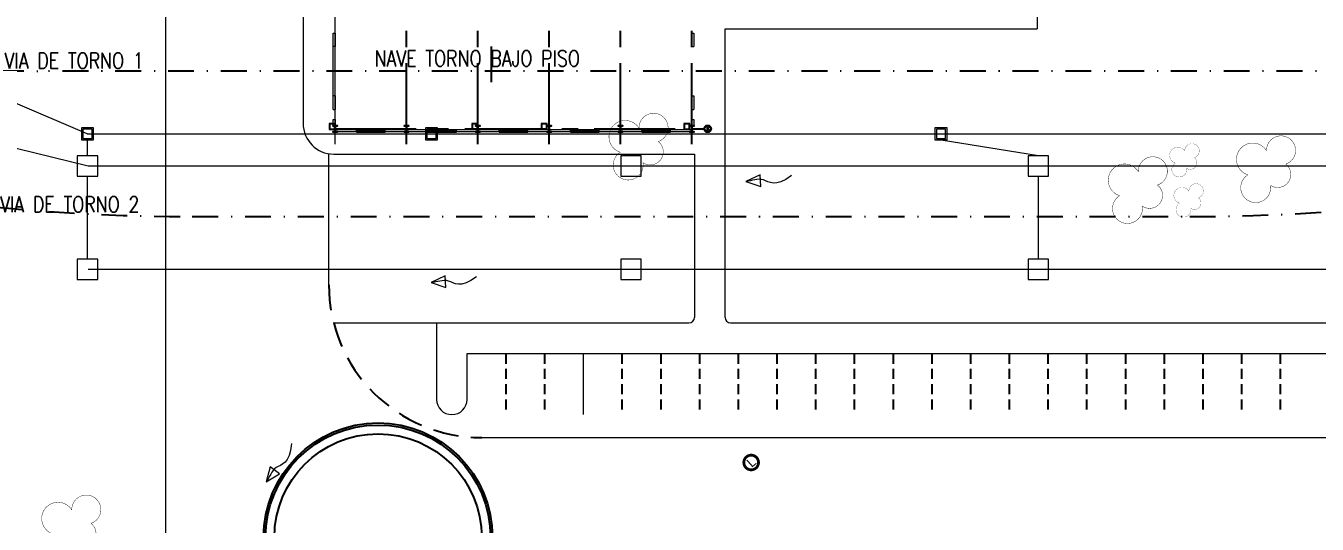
# Model space of a CAD drawing. Header units: millimetres. Extents: x -940 to 1351, y -586 to 711.
# Drawn here: x 560.4 to 687.1, y 153.7 to 202.6 of the extents above; entities that cross this region are included whole.
import ezdxf

# ---------------------------------------------------------------- set-up
doc = ezdxf.new("R2010")
doc.units = ezdxf.units.MM
for name, pattern in [('CENTER', [50.8, 31.75, -6.35, 6.35, -6.35]), ('DASHED2', [0.375, 0.25, -0.125]), ('TRAZO_Y_PUNTO2', [12.7, 6.35, -3.175, 0, -3.175])]:
    doc.linetypes.add(name, pattern=pattern)
for name, color, linetype in [('CI-Abertura', 1, 'Continuous'), ('CI-Carpinteria Ventanas', 2, 'Continuous'), ('CI-Mampostería', 4, 'Continuous'), ('CI-Pavimentos', 4, 'Continuous'), ('ENad-ARBOLES', 84, 'Continuous'), ('ENad-EDIFICIOS_ANDENES', 42, 'Continuous'), ('ENad-luminarias', 40, 'Continuous'), ('ES-Perfiles-g', 4, 'Continuous'), ('GE-Ejes', 1, 'CENTER'), ('GE-Textos', 3, 'Continuous'), ('GE-Titulos', 4, 'Continuous'), ('ME- VIAS SIN CAT', 1, 'TRAZO_Y_PUNTO2'), ('S_EJES', 1, 'CENTER')]:
    doc.layers.add(name, color=color, linetype=linetype)
for name, color, linetype, lineweight in [('CI-Circulación', 3, 'Continuous', 20), ('CI-DRENAJES ZONA VIAS', 5, 'Continuous', 9), ('CI-PLUVIALES', 3, 'Continuous', 9)]:
    doc.layers.add(name, color=color, linetype=linetype, lineweight=lineweight)
doc.styles.add('Romans', font='romans.shx', dxfattribs={"width": 0.8})
doc.styles.add('Romans PF', font='romans.shx', dxfattribs={"width": 0.8})
doc.styles.get("Standard").update_dxf_attribs({"font": 'arial.ttf'})

# ---------------------------------------------------------------- blocks, each defined once
blk = doc.blocks.new('lumi-flat-2')
at = {"layer": 'ENad-luminarias', "const_width": 0.276}
blk.add_lwpolyline([(6334941.85, 6076443.88, 1), (6334943.29, 6076443.88, 1)], format="xyb", close=True, dxfattribs=at)
at = {"layer": 'ENad-luminarias'}
blk.add_text('L', height=0.9, dxfattribs=at).set_placement((6334942.25, 6076443.44))
blk = doc.blocks.new('CAMARA DRENAJE RANURADO')
at = {"layer": 'CI-DRENAJES ZONA VIAS', "ltscale": 2}
blk.add_lwpolyline([(0, -1), (2, -1), (2, 1), (0, 1)], close=True, dxfattribs=at)
blk = doc.blocks.new('CAMARA PL')
at = {"layer": 'CI-PLUVIALES', "ltscale": 2}
for points in [[(0, -0.6), (1.2, -0.6), (1.2, 0.6), (0, 0.6)], [(0.15, -0.45), (1.05, -0.45), (1.05, 0.45), (0.15, 0.45)]]:
    blk.add_lwpolyline(points, close=True, dxfattribs=at)
blk.add_lwpolyline([(0.35, 0.6), (0.85, 0.6)], dxfattribs=at)
blk = doc.blocks.new('v-3')
at = {"layer": 'CI-Carpinteria Ventanas', "lineweight": 5, "ltscale": 2}
for p, q in [((0.02, 0.2), (2.76, 0.2)), ((2.75, 0.18), (0.03, 0.18)), ((2.75, 0.13), (0.03, 0.13)), ((0.03, 0.09), (2.75, 0.09)), ((1.39, 0.18), (1.39, 0.09))]:
    blk.add_line(p, q, dxfattribs=at)
for points in [[(0, 0.09), (0.03, 0.09), (0.03, 0.18), (0.02, 0.18), (0.02, 0.21), (-0.03, 0.21), (-0.03, 0.2)], [(0, 0), (0, -0.04), (2.8, -0.04), (2.8, 0)], [(2.8, 0.09), (2.75, 0.09), (2.75, 0.18), (2.76, 0.18), (2.76, 0.21), (2.82, 0.21), (2.82, 0.2)]]:
    blk.add_lwpolyline(points, dxfattribs=at)

msp = doc.modelspace()

# ---------------------------------------------------------------- linework, layer by layer
at = {"layer": 'CI-Abertura', "extrusion": (-5.8324e-07, 0.003345, 0.999994)}
msp.add_line((606.041, 197.083, 10.725), (606.041, 200.583, 10.713), dxfattribs=at)
at = {"layer": 'CI-Circulación', "ltscale": 2}
for p, q in [((574.094, 199.68), (574.094, 232.02)), ((587.569, 208.129), (587.569, 193.041)), ((659.598, 208.318), (659.598, 202.33)), ((628.969, 174.012), (628.969, 202.33)), ((628.969, 202.33), (659.598, 202.33)), ((574.094, 64.203), (574.094, 199.68)), ((590.091, 176.961), (590.091, 190.079)), ((590.503, 173.472), (600.633, 173.472)), ((603.876, 173.472), (603.876, 173.472)), ((629.509, 173.472), (734.524, 173.472)), ((603.657, 170.472), (797.457, 170.472))]:
    msp.add_line(p, q, dxfattribs=at)
for points in [[(590.569, 190.041), (625.969, 190.041)], [(625.969, 190.041), (625.969, 174.012)], [(625.969, 190.041), (625.969, 174.012)], [(600.657, 173.472), (625.429, 173.472)], [(615.057, 170.472), (615.057, 164.472)], [(615.057, 170.472), (615.057, 164.472)]]:
    msp.add_lwpolyline(points, dxfattribs=at)
for points in [[(600.657, 173.472), (600.657, 165.972, 0.9999959), (603.657, 165.972), (603.657, 170.472)], [(605.091, 162.225), (793.39, 162.222, 0.1556087), (799.18, 164.069), (799.18, 164.069)], [(605.091, 162.225), (793.39, 162.222, 0.1556087), (799.18, 164.069), (799.18, 164.069)]]:
    msp.add_lwpolyline(points, format="xyb", dxfattribs=at)
for centre, radius, start, end in [((590.569, 193.041), 3, 180, 270), ((625.429, 174.012), 0.54, 270, 0), ((629.509, 174.012), 0.54, 180, 270)]:
    msp.add_arc(centre, radius, start, end, dxfattribs=at)
at = {"layer": 'CI-DRENAJES ZONA VIAS', "ltscale": 2}
for points in [[(488.81, 207.968), (566.48, 188.88)], [(566.407, 189.88), (566.406, 191.421)], [(659.728, 189.88), (650.169, 191.421)], [(566.48, 188.88), (699.586, 188.88)], [(566.407, 179.744), (566.407, 187.88)], [(635.476, 187.925), (634.921, 187.553), (634.45, 187.326), (634.052, 187.217), (633.713, 187.2), (633.423, 187.248), (633.17, 187.333), (632.943, 187.43), (632.729, 187.51), (632.518, 187.554), (632.308, 187.563), (632.099, 187.546), (631.888, 187.511), (631.675, 187.467), (631.458, 187.421), (631.238, 187.383), (631.013, 187.36)], [(659.728, 179.744), (659.728, 187.88)], [(566.48, 178.744), (699.728, 178.744)], [(604.578, 177.996), (604.024, 177.624), (603.553, 177.397), (603.154, 177.288), (602.815, 177.271), (602.525, 177.319), (602.273, 177.404), (602.045, 177.501), (601.831, 177.581), (601.62, 177.625), (601.411, 177.634), (601.201, 177.617), (600.99, 177.582), (600.777, 177.538), (600.561, 177.492), (600.34, 177.454), (600.115, 177.431)]]:
    msp.add_lwpolyline(points, dxfattribs=at)
for points in [[(631.013, 187.36), (632.475, 186.866), (632.412, 188.011)], [(600.115, 177.431), (601.577, 176.937), (601.514, 178.082)]]:
    msp.add_lwpolyline(points, close=True, dxfattribs=at)
at = {"layer": 'CI-Mampostería', "lineweight": 5, "ltscale": 2}
for p, q in [((590.515, 200.595), (590.515, 201.92)), ((590.515, 201.92), (590.715, 201.92)), ((590.715, 201.92), (590.715, 200.595)), ((625.723, 201.92), (625.723, 200.595)), ((625.723, 201.92), (625.923, 201.92)), ((625.923, 201.92), (625.923, 200.595)), ((590.715, 200.595), (590.515, 200.595)), ((625.723, 200.595), (625.923, 200.595)), ((590.515, 194.42), (590.515, 195.745)), ((590.715, 195.745), (590.515, 195.745)), ((590.715, 195.745), (590.715, 194.42)), ((625.723, 195.745), (625.923, 195.745)), ((625.723, 195.745), (625.723, 194.42)), ((625.923, 195.745), (625.923, 194.42)), ((590.515, 194.42), (590.715, 194.42)), ((625.723, 194.42), (625.923, 194.42)), ((590.515, 192.82), (590.515, 193.42)), ((590.515, 193.42), (590.715, 193.42)), ((590.515, 192.82), (590.715, 192.82)), ((590.715, 193.42), (590.715, 192.82)), ((625.723, 193.42), (625.723, 192.82)), ((625.723, 193.42), (625.923, 193.42)), ((625.723, 192.82), (625.923, 192.82)), ((625.923, 193.42), (625.923, 192.82)), ((592.819, 192.435), (590.723, 192.435)), ((590.723, 192.235), (590.723, 192.435)), ((592.819, 192.235), (590.723, 192.235)), ((592.819, 192.235), (592.819, 192.435)), ((599.819, 192.435), (595.619, 192.435)), ((595.619, 192.235), (595.619, 192.435)), ((599.819, 192.235), (595.619, 192.235)), ((599.819, 192.235), (599.819, 192.435)), ((606.819, 192.435), (602.619, 192.435)), ((602.619, 192.235), (602.619, 192.435)), ((606.819, 192.235), (602.619, 192.235)), ((606.819, 192.235), (606.819, 192.435)), ((613.819, 192.435), (609.619, 192.435)), ((609.619, 192.235), (609.619, 192.435)), ((613.819, 192.235), (609.619, 192.235)), ((613.819, 192.235), (613.819, 192.435)), ((620.819, 192.435), (616.619, 192.435)), ((616.619, 192.235), (616.619, 192.435)), ((620.819, 192.235), (616.619, 192.235)), ((620.819, 192.235), (620.819, 192.435)), ((625.715, 192.435), (623.619, 192.435)), ((623.619, 192.235), (623.619, 192.435)), ((625.715, 192.235), (623.619, 192.235)), ((625.715, 192.435), (625.715, 192.235))]:
    msp.add_line(p, q, dxfattribs=at)
at = {"layer": 'CI-Pavimentos', "color": 3, "linetype": 'DASHED2', "ltscale": 4}
for points in [[(607.457, 170.472), (607.457, 164.472)], [(607.457, 170.472), (607.457, 164.472)], [(611.257, 170.472), (611.257, 164.472)], [(611.257, 170.472), (611.257, 164.472)], [(618.857, 170.472), (618.857, 164.472)], [(618.857, 170.472), (618.857, 164.472)], [(622.657, 170.472), (622.657, 164.472)], [(622.657, 170.472), (622.657, 164.472)], [(626.457, 170.472), (626.457, 164.472)], [(626.457, 170.472), (626.457, 164.472)], [(630.257, 170.472), (630.257, 164.472)], [(630.257, 170.472), (630.257, 164.472)], [(634.057, 170.472), (634.057, 164.472)], [(634.057, 170.472), (634.057, 164.472)], [(637.857, 170.472), (637.857, 164.472)], [(637.857, 170.472), (637.857, 164.472)], [(641.657, 170.472), (641.657, 164.472)], [(645.457, 170.472), (645.457, 164.472)], [(649.257, 170.472), (649.257, 164.472)], [(653.057, 170.472), (653.057, 164.472)], [(656.857, 170.472), (656.857, 164.472)], [(660.657, 170.472), (660.657, 164.472)], [(664.457, 170.472), (664.457, 164.472)], [(668.257, 170.472), (668.257, 164.472)], [(672.057, 170.472), (672.057, 164.472)], [(675.857, 170.472), (675.857, 164.472)], [(679.657, 170.472), (679.657, 164.472)], [(683.457, 170.472), (683.457, 164.472)]]:
    msp.add_lwpolyline(points, dxfattribs=at)
at = {"layer": 'CI-Pavimentos', "color": 3, "linetype": 'DASHED2', "ltscale": 10}
msp.add_arc((605.091, 177.225), 15, 180, 269.99925, dxfattribs=at)
at = {"layer": 'CI-PLUVIALES', "ltscale": 2}
for points in [[(566.364, 192.029), (474.446, 231.37)], [(566.364, 192.029), (789.569, 192.029)], [(586.409, 161.627), (586.329, 160.963), (586.194, 160.458), (586.016, 160.085), (585.808, 159.817), (585.583, 159.629), (585.353, 159.493), (585.132, 159.383), (584.931, 159.274), (584.761, 159.143), (584.617, 158.99), (584.493, 158.819), (584.382, 158.637), (584.276, 158.446), (584.17, 158.253), (584.055, 158.061), (583.926, 157.875)]]:
    msp.add_lwpolyline(points, dxfattribs=at)
msp.add_lwpolyline([(583.926, 157.875), (585.254, 158.661), (584.345, 159.36)], close=True, dxfattribs=at)
at = {"layer": 'ENad-ARBOLES'}
for points, const_width in [([(620.917, 189.194, 0.9663774), (622.415, 191.269, 1.9735144), (620.53, 192.587, 1.4372724), (618.7, 190.218, 1.8703369)], 0.04), ([(682.496, 186.978, 0.9663774), (683.993, 189.053, 1.9735144), (682.108, 190.371, 1.4372724), (680.279, 188.002, 1.8703369)], 0.04), ([(674.274, 188.642, 0.9663774), (675.023, 189.679, 1.9735144), (674.08, 190.338, 1.4372724), (673.166, 189.154, 1.8703369)], 0.02), ([(669.914, 184.928, 0.9663774), (671.412, 187.002, 1.9735144), (669.526, 188.32, 1.4372724), (667.697, 185.952, 1.8703369)], 0.04), ([(674.686, 184.708, 0.9663774), (675.435, 185.745, 1.9735144), (674.492, 186.404, 1.4372724), (673.577, 185.22, 1.8703369)], 0.02), ([(565.251, 151.73, 0.9663774), (566.748, 153.805, 1.9735144), (564.863, 155.123, 1.4372724), (563.034, 152.754, 1.8703369)], 0.04)]:
    msp.add_lwpolyline(points, format="xyb", close=True, dxfattribs=dict(at, const_width=const_width))
at = {"layer": 'ENad-EDIFICIOS_ANDENES', "color": 1}
for radius in [11.238, 11.038, 10.173]:
    msp.add_circle((594.919, 152.414), radius, dxfattribs=at)
at = {"layer": 'ES-Perfiles-g', "lineweight": 5, "ltscale": 2}
msp.add_line((590.515, 195.745), (590.515, 200.595), dxfattribs=at)
at = {"layer": 'ES-Perfiles-g', "ltscale": 2}
for points in [[(590.715, 192.25), (590.715, 192.79, 0.2632276), (590.696, 192.805), (590.494, 192.805), (590.494, 192.82), (590.944, 192.82), (590.944, 192.805), (590.742, 192.805, 0.2632276), (590.723, 192.79), (590.723, 192.25, 0.2632276), (590.742, 192.235), (590.944, 192.235), (590.944, 192.22), (590.494, 192.22), (590.494, 192.235), (590.696, 192.235, 0.2632276)], [(597.715, 192.25), (597.715, 192.79, 0.2632276), (597.696, 192.805), (597.494, 192.805), (597.494, 192.82), (597.944, 192.82), (597.944, 192.805), (597.742, 192.805, 0.2632276), (597.723, 192.79), (597.723, 192.25, 0.2632276), (597.742, 192.235), (597.944, 192.235), (597.944, 192.22), (597.494, 192.22), (597.494, 192.235), (597.696, 192.235, 0.2632276)], [(604.715, 192.25), (604.715, 192.79, 0.2632276), (604.696, 192.805), (604.494, 192.805), (604.494, 192.82), (604.944, 192.82), (604.944, 192.805), (604.742, 192.805, 0.2632276), (604.723, 192.79), (604.723, 192.25, 0.2632276), (604.742, 192.235), (604.944, 192.235), (604.944, 192.22), (604.494, 192.22), (604.494, 192.235), (604.696, 192.235, 0.2632276)], [(611.715, 192.25), (611.715, 192.79, 0.2632276), (611.696, 192.805), (611.494, 192.805), (611.494, 192.82), (611.944, 192.82), (611.944, 192.805), (611.742, 192.805, 0.2632276), (611.723, 192.79), (611.723, 192.25, 0.2632276), (611.742, 192.235), (611.944, 192.235), (611.944, 192.22), (611.494, 192.22), (611.494, 192.235), (611.696, 192.235, 0.2632276)], [(618.715, 192.25), (618.715, 192.79, 0.2632276), (618.696, 192.805), (618.494, 192.805), (618.494, 192.82), (618.944, 192.82), (618.944, 192.805), (618.742, 192.805, 0.2632276), (618.723, 192.79), (618.723, 192.25, 0.2632276), (618.742, 192.235), (618.944, 192.235), (618.944, 192.22), (618.494, 192.22), (618.494, 192.235), (618.696, 192.235, 0.2632276)], [(625.715, 192.25), (625.715, 192.79, 0.2632276), (625.696, 192.805), (625.494, 192.805), (625.494, 192.82), (625.944, 192.82), (625.944, 192.805), (625.742, 192.805, 0.2632276), (625.723, 192.79), (625.723, 192.25, 0.2632276), (625.742, 192.235), (625.944, 192.235), (625.944, 192.22), (625.494, 192.22), (625.494, 192.235), (625.696, 192.235, 0.2632276)]]:
    msp.add_lwpolyline(points, format="xyb", close=True, dxfattribs=at)
at = {"layer": 'GE-Ejes', "ltscale": 0.25}
for p, q in [((597.719, 191.014), (597.719, 207.896)), ((604.719, 191.014), (604.719, 207.896)), ((611.719, 191.014), (611.719, 207.896)), ((618.719, 191.014), (618.719, 207.896)), ((625.719, 191.014), (625.719, 207.896)), ((590.731, 192.52), (626.926, 192.52))]:
    msp.add_line(p, q, dxfattribs=at)
at = {"layer": 'GE-Ejes', "color": 3, "linetype": 'ByBlock'}
for radius in [0.34, 0.3]:
    msp.add_circle((627.266, 192.52), radius, dxfattribs=at)
at = {"layer": 'ME- VIAS SIN CAT', "ltscale": 0.4}
for p, q in [((784.052, 198.174), (562.391, 198.174)), ((576.692, 183.913), (674.566, 183.913))]:
    msp.add_line(p, q, dxfattribs=at)
for centre, start, end in [((576.692, 383.913), 228.86109, 270), ((562.391, 398.174), 235.98611, 270), ((674.566, 383.913), 270, 277.12502)]:
    msp.add_arc(centre, 200, start, end, dxfattribs=at)
at = {"layer": 'S_EJES', "lineweight": 0, "ltscale": 50}
msp.add_line((590.719, 191.014), (590.719, 207.896), dxfattribs=at)

# ---------------------------------------------------------------- block references
at = {"layer": 'CI-Carpinteria Ventanas', "lineweight": 5}
msp.add_blockref('v-3', (592.819, 192.235), dxfattribs=at)
at = {"layer": 'CI-Carpinteria Ventanas', "lineweight": 5, "ltscale": 2}
for p in [(599.819, 192.235), (606.819, 192.235), (613.819, 192.235), (620.819, 192.235)]:
    msp.add_blockref('v-3', p, dxfattribs=at)
at = {"layer": 'CI-DRENAJES ZONA VIAS', "rotation": 180.000000000503}
for p in [(567.407, 188.88), (620.728, 188.88), (660.728, 188.88), (567.407, 178.744), (620.728, 178.744), (660.728, 178.744)]:
    msp.add_blockref('CAMARA DRENAJE RANURADO', p, dxfattribs=at)
at = {"layer": 'CI-PLUVIALES'}
for p in [(565.806, 192.029), (599.569, 192.029), (649.569, 192.029)]:
    msp.add_blockref('CAMARA PL', p, dxfattribs=at)
at = {"layer": 'CI-PLUVIALES', "xscale": 0.4999999999999999, "yscale": 0.4999999999999999, "zscale": 0.4999999999999999}
for p in [(590.115, 192.742), (604.115, 192.742), (610.915, 192.742), (624.915, 192.742)]:
    msp.add_blockref('CAMARA PL', p, dxfattribs=at)
at = {"layer": 'ENad-luminarias', "rotation": 41.55050730889587}
msp.add_blockref('lumi-flat-2', (-709874.031, -8749117.306), dxfattribs=at)

# ---------------------------------------------------------------- texts
at = {"layer": 'GE-Ejes', "color": 3, "insert": (627.266, 192.52), "char_height": 0.3, "width": 0.26667, "attachment_point": 5, "style": 'Romans'}
msp.add_mtext('B', dxfattribs=at)
at = {"layer": 'GE-Textos', "char_height": 2.5, "width": 178.38895, "attachment_point": 4, "line_spacing_factor": 1.200001, "style": 'Romans PF'}
for s, insert in [('{\\H0.625x;\\C3;VIA DE TORNO 1}', (558.27, 199.205)), ('{\\H0.625x;\\C3;VIA DE TORNO 2}', (557.835, 185.112))]:
    msp.add_mtext(s, dxfattribs=dict(at, insert=insert))
at = {"layer": 'GE-Titulos', "insert": (594.581, 199.429), "char_height": 2.5, "width": 178.38895, "attachment_point": 4, "line_spacing_factor": 1.200001, "style": 'Romans PF'}
msp.add_mtext('{\\H0.625x;\\C3;NAVE TORNO BAJO PISO}', dxfattribs=at)

doc.saveas('drawing.dxf')
